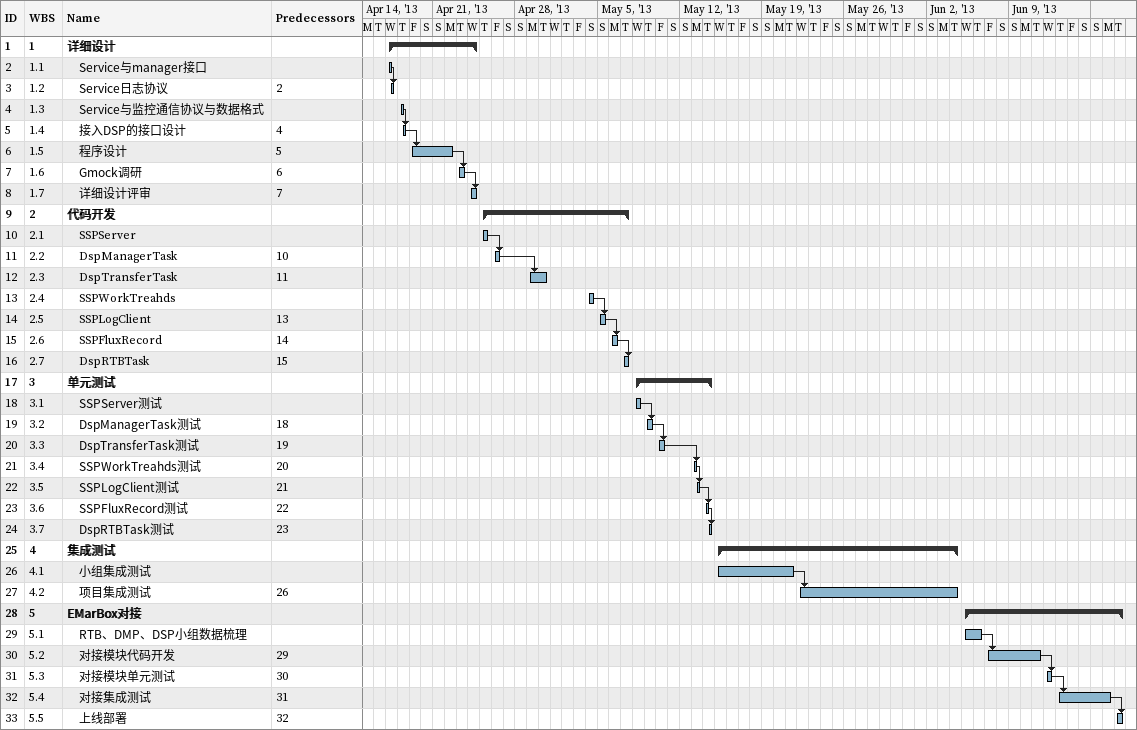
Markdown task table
| ID | WBS | Task | Start | Finish | Predecessors |
|---|---|---|---|---|---|
| 1 | 1 | **详细设计** | 2013-04-17 | 2013-04-24 |  |
| 2 | 1.1 | Service与manager接口 | 2013-04-17 | 2013-04-17 |  |
| 3 | 1.2 | Service日志协议 | 2013-04-17 | 2013-04-17 | 2 |
| 4 | 1.3 | Service与监控通信协议与数据格式 | 2013-04-18 | 2013-04-18 |  |
| 5 | 1.4 | 接入DSP的接口设计 | 2013-04-18 | 2013-04-18 | 4 |
| 6 | 1.5 | 程序设计 | 2013-04-19 | 2013-04-22 | 5 |
| 7 | 1.6 | Gmock调研 | 2013-04-23 | 2013-04-23 | 6 |
| 8 | 1.7 | 详细设计评审 | 2013-04-24 | 2013-04-24 | 7 |
| 9 | 2 | **代码开发** | 2013-04-25 | 2013-05-07 |  |
| 10 | 2.1 | SSPServer | 2013-04-25 | 2013-04-25 |  |
| 11 | 2.2 | DspManagerTask | 2013-04-26 | 2013-04-26 | 10 |
| 12 | 2.3 | DspTransferTask | 2013-04-29 | 2013-04-30 | 11 |
| 13 | 2.4 | SSPWorkTreahds | 2013-05-04 | 2013-05-04 |  |
| 14 | 2.5 | SSPLogClient | 2013-05-05 | 2013-05-05 | 13 |
| 15 | 2.6 | SSPFluxRecord | 2013-05-06 | 2013-05-06 | 14 |
| 16 | 2.7 | DspRTBTask | 2013-05-07 | 2013-05-07 | 15 |
| 17 | 3 | **单元测试** | 2013-05-08 | 2013-05-14 |  |
| 18 | 3.1 | SSPServer测试 | 2013-05-08 | 2013-05-08 |  |
| 19 | 3.2 | DspManagerTask测试 | 2013-05-09 | 2013-05-09 | 18 |
| 20 | 3.3 | DspTransferTask测试 | 2013-05-10 | 2013-05-10 | 19 |
| 21 | 3.4 | SSPWorkTreahds测试 | 2013-05-13 | 2013-05-13 | 20 |
| 22 | 3.5 | SSPLogClient测试 | 2013-05-13 | 2013-05-13 | 21 |
| 23 | 3.6 | SSPFluxRecord测试 | 2013-05-14 | 2013-05-14 | 22 |
| 24 | 3.7 | DspRTBTask测试 | 2013-05-14 | 2013-05-14 | 23 |
| 25 | 4 | **集成测试** | 2013-05-15 | 2013-06-04 |  |
| 26 | 4.1 | 小组集成测试 | 2013-05-15 | 2013-05-21 |  |
| 27 | 4.2 | 项目集成测试 | 2013-05-22 | 2013-06-04 | 26 |
| 28 | 5 | **EMarBox对接** | 2013-06-05 | 2013-06-18 |  |
| 29 | 5.1 | RTB、DMP、DSP小组数据梳理 | 2013-06-05 | 2013-06-06 |  |
| 30 | 5.2 | 对接模块代码开发 | 2013-06-07 | 2013-06-11 | 29 |
| 31 | 5.3 | 对接模块单元测试 | 2013-06-12 | 2013-06-12 | 30 |
| 32 | 5.4 | 对接集成测试 | 2013-06-13 | 2013-06-17 | 31 |
| 33 | 5.5 | 上线部署 | 2013-06-18 | 2013-06-18 | 32 |
